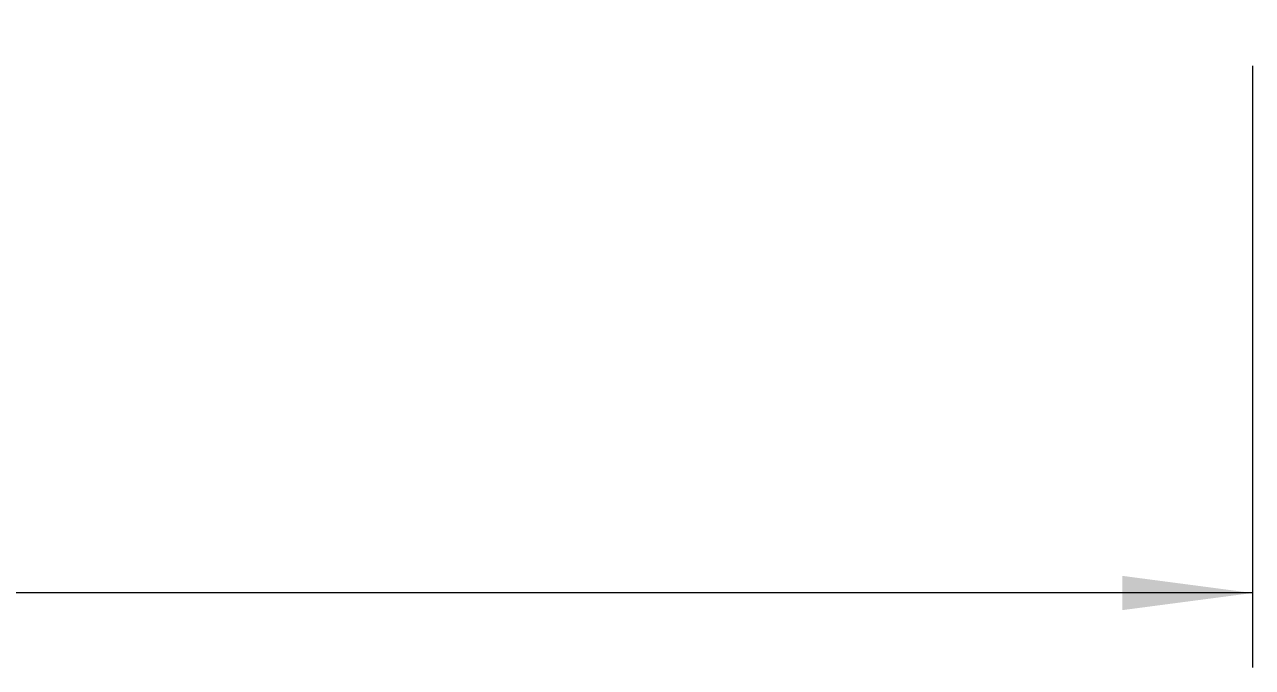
# Model space of a CAD drawing. Header units: millimetres. Extents: x -22 to 222, y -41 to 42.
# Drawn here: x 177 to 210, y -32.75 to -15.48 of the extents above; entities that cross this region are included whole.
import ezdxf

# ---------------------------------------------------------------- set-up
doc = ezdxf.new("R2010")
doc.units = ezdxf.units.MM
doc.layers.add('SK2', color=7, linetype='Continuous')
doc.styles.add('iso_b_vert', font='simplex.shx')
doc.dimstyles.get("Standard").update_dxf_attribs({"dimtxt": 0.18, "dimasz": 0.18, "dimexe": 0.18, "dimexo": 0.0625, "dimgap": 0.09, "dimtad": 1, "dimzin": 0, "dimdsep": 52, "dimtxsty": 'Standard', "dimcen": 0.09, "dimadec": 0, "dimazin": 0, "dimtfac": 1, "dimtdec": 4, "dimtofl": 0, "dimtmove": 0, "dimatfit": 3, "dimfxl": 1, "dimtolj": 1, "dimtzin": 0, "dimarcsym": 0})

# ---------------------------------------------------------------- blocks, each defined once
blk = doc.blocks.new('_U1')
at = {"layer": 'SK2', "lineweight": 13}
for p, q in [((57, -14.08425), (57, -32.75)), ((210, -16.5875), (210, -32.75)), ((210, -30.75), (57, -30.75))]:
    blk.add_line(p, q, dxfattribs=at)
at = {"layer": 'SK2', "lineweight": 18}
for points in [[(57, -30.75), (60.499998, -30.289216), (60.500002, -31.210784)], [(210, -30.75), (206.500002, -31.210784), (206.499998, -30.289216)]]:
    blk.add_solid(points, dxfattribs=at)
at = {"layer": 'SK2', "lineweight": 18, "char_height": 3.5, "attachment_point": 7, "line_spacing_factor": 1.084337, "style": 'iso_b_vert'}
for s, insert in [('\\W0.7298;OHX =', (122.454201, -29.717366)), ('\\W0.6217;153', (138.995267, -29.717366))]:
    blk.add_mtext(s, dxfattribs=dict(at, insert=insert))

msp = doc.modelspace()

# ---------------------------------------------------------------- dimensions: what is measured, and where the dimension line sits
at = {"layer": 'SK2', "lineweight": 18}
dim = msp.add_linear_dim(base=(57, -30.75), p1=(210, -15), p2=(57, -12.497), dimstyle='Standard', override={"dimtxt": 3.5, "dimasz": 3.5, "dimexe": 2, "dimexo": 1.5875, "dimgap": 1.75, "dimtad": 1, "dimtih": 1, "dimtoh": 0, "dimdec": 2, "dimlfac": 1, "dimzin": 8, "dimdsep": 46, "dimlunit": 2, "dimpost": '<>', "dimtxsty": 'iso_b_vert', "dimsah": 1, "dimse1": 0, "dimse2": 0, "dimsd1": 0, "dimsd2": 0, "dimclrd": 2, "dimclre": 2, "dimclrt": 2, "dimtol": 0, "dimtm": -0.1, "dimtfac": 1, "dimtdec": 2, "dimtofl": 1, "dimtmove": 0, "dimtzin": 8, "dimlwd": 13, "dimlwe": 13}, dxfattribs=at)
dim.commit()
dim.dimension.update_dxf_attribs({"geometry": '_U1', "text_midpoint": (133.5, -30.75)})

doc.saveas('drawing.dxf')
